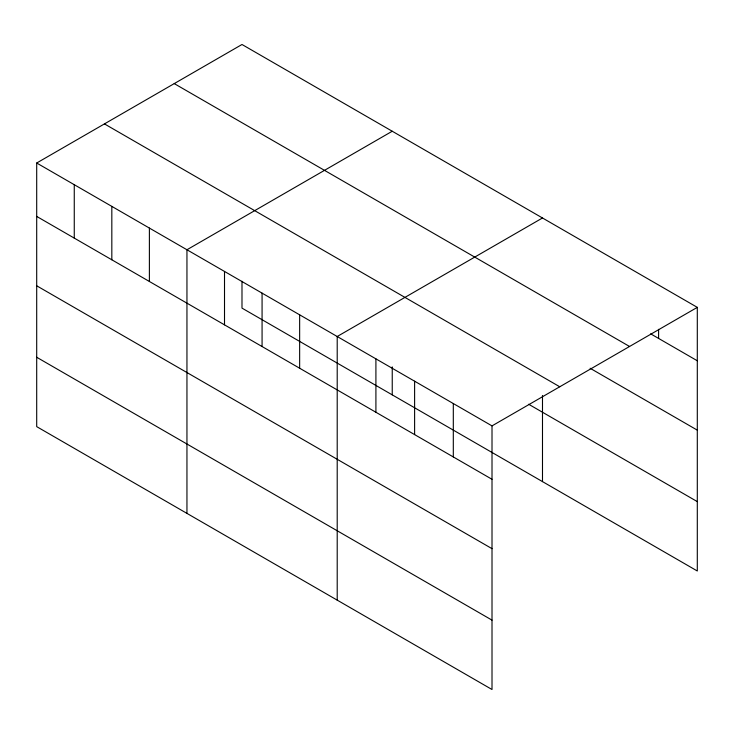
<?xml version="1.0" encoding="UTF-8"?>
<svg xmlns="http://www.w3.org/2000/svg" width="734" height="734" viewBox="0 0 734 734"><rect width="100%" height="100%" fill="white"/><g stroke="black" fill="none" stroke-linecap="round" stroke-linejoin="round"><path stroke-width="1.1" d="M36.7 163.012L492.009 425.885L492.009 689.51L36.7 426.637L36.7 163.012L241.991 44.49L697.3 307.363L697.3 570.988L241.991 308.115L241.991 281.26M392.24 131.239L186.95 249.762L186.95 513.387M542.49 217.98L337.209 336.502L337.209 600.137M492.009 425.885L697.3 307.363M650.663 333.842L697.3 360.77M174.242 83.603L629.552 346.476M590.127 368.266L697.3 430.142M104.448 123.899L559.758 386.772M528.654 404.25L697.3 501.616M36.7 216.42L492.009 479.284M36.7 285.792L492.009 548.665M36.7 357.265L492.009 620.138M658.6 329.327L658.6 338.42M542.49 395.488L542.49 481.614M453.309 403.535L453.309 456.943M414.609 381.194L414.609 434.601M392.24 366.89L392.24 394.864M375.909 358.853L375.909 412.26M299.646 314.822L299.646 368.229M262.075 293.132L262.075 346.54M224.512 271.442L224.512 324.85M149.387 228.072L149.387 281.48M111.825 206.382L111.825 259.79M74.262 184.702L74.262 238.1"/></g></svg>
